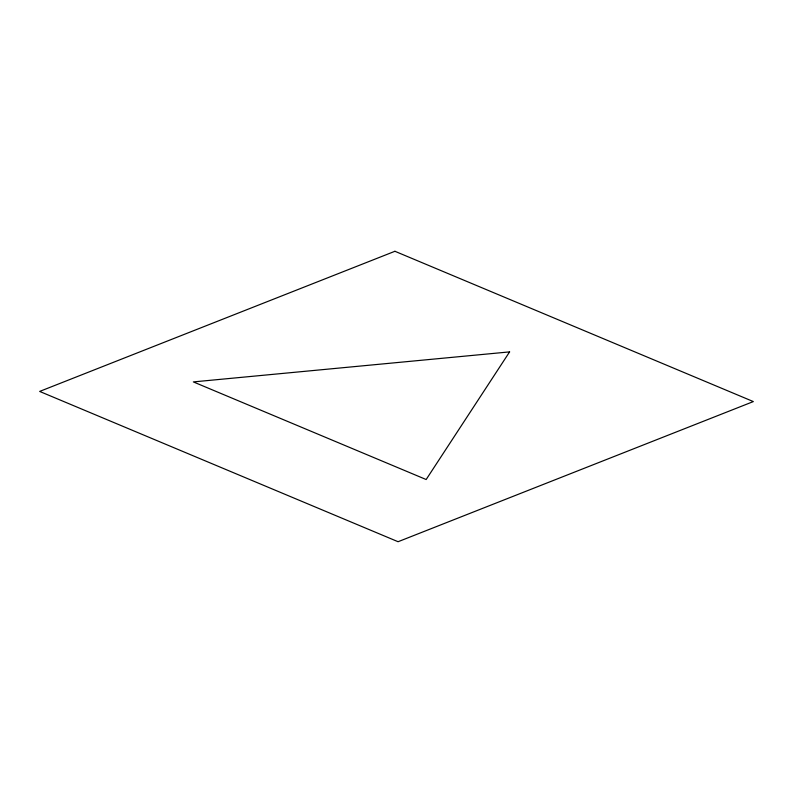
<?xml version="1.0" encoding="UTF-8"?>
<svg xmlns="http://www.w3.org/2000/svg" width="793" height="793" viewBox="0 0 793 793"><rect width="100%" height="100%" fill="white"/><g stroke="black" fill="none" stroke-linecap="round" stroke-linejoin="round"><path stroke-width="1.19" d="M509.602 351.884L426.158 479.527L193.353 381.909L509.602 351.884M394.924 251.282L39.65 391.425L398.076 541.718L753.35 401.575L394.924 251.282"/></g></svg>
